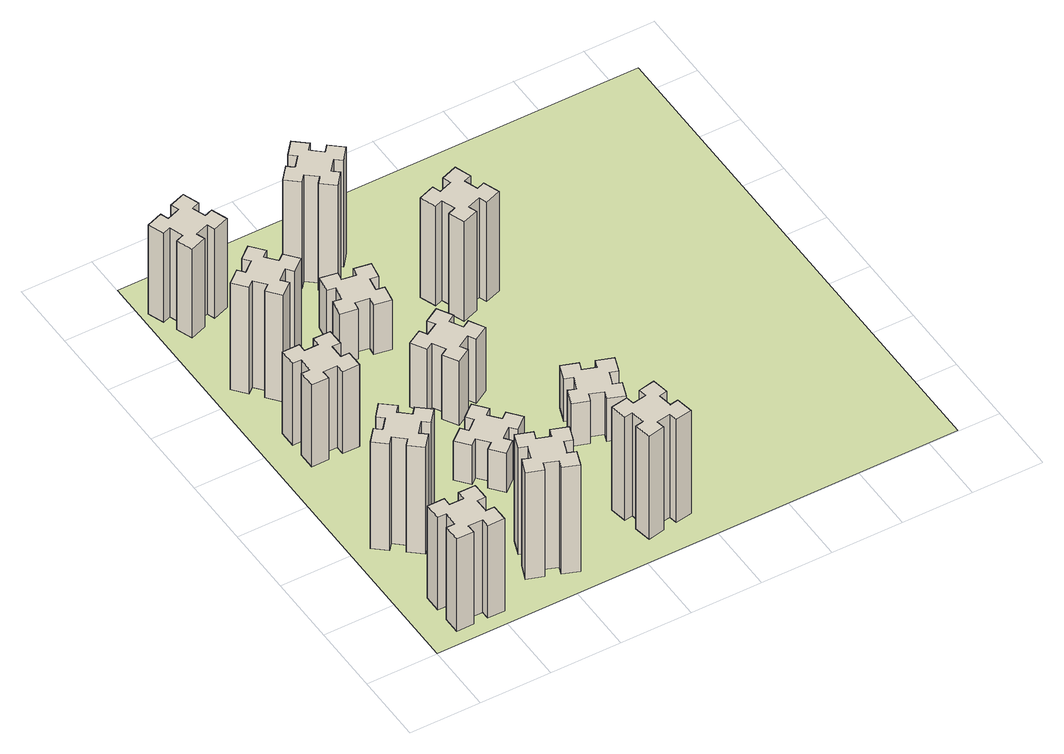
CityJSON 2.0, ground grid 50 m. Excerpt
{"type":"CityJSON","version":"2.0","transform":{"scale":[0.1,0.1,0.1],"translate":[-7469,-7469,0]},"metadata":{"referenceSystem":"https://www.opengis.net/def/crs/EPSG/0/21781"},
"CityObjects":{
"building1":{"type":"Building","attributes":{"class":"1000","function":"1000","usage":"1000","yearOfConstruction":2016,"roofType":"1000","measuredHeight":78,"storeysAboveGround":30,"storeysBelowGround":0},"geometry":[{"type":"Solid","lod":"1","boundaries":[[[[0,1,2,3,4,5,6,7,8,9,10,11,12,13,14,15,16,17,18,19]],[[17,16,20,21]],[[16,15,22,20]],[[15,14,23,22]],[[14,13,24,23]],[[13,12,25,24]],[[12,11,26,25]],[[11,10,27,26]],[[10,9,28,27]],[[9,8,29,28]],[[8,7,30,29]],[[7,6,31,30]],[[6,5,32,31]],[[5,4,33,32]],[[4,3,34,33]],[[3,2,35,34]],[[2,1,36,35]],[[1,0,37,36]],[[0,19,38,37]],[[19,18,39,38]],[[18,17,21,39]],[[24,25,26,27,28,29,30,31,32,33,34,35,36,37,38,39,21,20,22,23]]]]}]},
"building2":{"type":"Building","attributes":{"class":"1000","function":"1000","usage":"1000","yearOfConstruction":2016,"roofType":"1000","measuredHeight":90,"storeysAboveGround":30,"storeysBelowGround":0},"geometry":[{"type":"Solid","lod":"1","boundaries":[[[[40,41,42,43,44,45,46,47,48,49,50,51,52,53,54,55,56,57,58,59]],[[57,56,60,61]],[[56,55,62,60]],[[55,54,63,62]],[[54,53,64,63]],[[53,52,65,64]],[[52,51,66,65]],[[51,50,67,66]],[[50,49,68,67]],[[49,48,69,68]],[[48,47,70,69]],[[47,46,71,70]],[[46,45,72,71]],[[45,44,73,72]],[[44,43,74,73]],[[43,42,75,74]],[[42,41,76,75]],[[41,40,77,76]],[[40,59,78,77]],[[59,58,79,78]],[[58,57,61,79]],[[64,65,66,67,68,69,70,71,72,73,74,75,76,77,78,79,61,60,62,63]]]]}]},
"building3":{"type":"Building","attributes":{"class":"1000","function":"1000","usage":"1000","yearOfConstruction":2016,"roofType":"1000","measuredHeight":69,"storeysAboveGround":30,"storeysBelowGround":0},"geometry":[{"type":"Solid","lod":"1","boundaries":[[[[80,81,82,83,84,85,86,87,88,89,90,91,92,93,94,95,96,97,98,99]],[[97,96,100,101]],[[96,95,102,100]],[[95,94,103,102]],[[94,93,104,103]],[[93,92,105,104]],[[92,91,106,105]],[[91,90,107,106]],[[90,89,108,107]],[[89,88,109,108]],[[88,87,110,109]],[[87,86,111,110]],[[86,85,112,111]],[[85,84,113,112]],[[84,83,114,113]],[[83,82,115,114]],[[82,81,116,115]],[[81,80,117,116]],[[80,99,118,117]],[[99,98,119,118]],[[98,97,101,119]],[[104,105,106,107,108,109,110,111,112,113,114,115,116,117,118,119,101,100,102,103]]]]}]},
"building4":{"type":"Building","attributes":{"class":"1000","function":"1000","usage":"1000","yearOfConstruction":2016,"roofType":"1000","measuredHeight":90,"storeysAboveGround":30,"storeysBelowGround":0},"geometry":[{"type":"Solid","lod":"1","boundaries":[[[[120,121,122,123,124,125,126,127,128,129,130,131,132,133,134,135,136,137,138,139]],[[137,136,140,141]],[[136,135,142,140]],[[135,134,143,142]],[[134,133,144,143]],[[133,132,145,144]],[[132,131,146,145]],[[131,130,147,146]],[[130,129,148,147]],[[129,128,149,148]],[[128,127,150,149]],[[127,126,151,150]],[[126,125,152,151]],[[125,124,153,152]],[[124,123,154,153]],[[123,122,155,154]],[[122,121,156,155]],[[121,120,157,156]],[[120,139,158,157]],[[139,138,159,158]],[[138,137,141,159]],[[144,145,146,147,148,149,150,151,152,153,154,155,156,157,158,159,141,140,142,143]]]]}]},
"building5":{"type":"Building","attributes":{"class":"1000","function":"1000","usage":"1000","yearOfConstruction":2016,"roofType":"1000","measuredHeight":90,"storeysAboveGround":30,"storeysBelowGround":0},"geometry":[{"type":"Solid","lod":"1","boundaries":[[[[160,161,162,163,164,165,166,167,168,169,170,171,172,173,174,175,176,177,178,179]],[[177,176,180,181]],[[176,175,182,180]],[[175,174,183,182]],[[174,173,184,183]],[[173,172,185,184]],[[172,171,186,185]],[[171,170,187,186]],[[170,169,188,187]],[[169,168,189,188]],[[168,167,190,189]],[[167,166,191,190]],[[166,165,192,191]],[[165,164,193,192]],[[164,163,194,193]],[[163,162,195,194]],[[162,161,196,195]],[[161,160,197,196]],[[160,179,198,197]],[[179,178,199,198]],[[178,177,181,199]],[[184,185,186,187,188,189,190,191,192,193,194,195,196,197,198,199,181,180,182,183]]]]}]},
"building6":{"type":"Building","attributes":{"class":"1000","function":"1000","usage":"1000","yearOfConstruction":2016,"roofType":"1000","measuredHeight":75,"storeysAboveGround":30,"storeysBelowGround":0},"geometry":[{"type":"Solid","lod":"1","boundaries":[[[[200,201,202,203,204,205,206,207,208,209,210,211,212,213,214,215,216,217,218,219]],[[217,216,220,221]],[[216,215,222,220]],[[215,214,223,222]],[[214,213,224,223]],[[213,212,225,224]],[[212,211,226,225]],[[211,210,227,226]],[[210,209,228,227]],[[209,208,229,228]],[[208,207,230,229]],[[207,206,231,230]],[[206,205,232,231]],[[205,204,233,232]],[[204,203,234,233]],[[203,202,235,234]],[[202,201,236,235]],[[201,200,237,236]],[[200,219,238,237]],[[219,218,239,238]],[[218,217,221,239]],[[224,225,226,227,228,229,230,231,232,233,234,235,236,237,238,239,221,220,222,223]]]]}]},
"building7":{"type":"Building","attributes":{"class":"1000","function":"1000","usage":"1000","yearOfConstruction":2016,"roofType":"1000","measuredHeight":33,"storeysAboveGround":30,"storeysBelowGround":0},"geometry":[{"type":"Solid","lod":"1","boundaries":[[[[240,241,242,243,244,245,246,247,248,249,250,251,252,253,254,255,256,257,258,259]],[[257,256,260,261]],[[256,255,262,260]],[[255,254,263,262]],[[254,253,264,263]],[[253,252,265,264]],[[252,251,266,265]],[[251,250,267,266]],[[250,249,268,267]],[[249,248,269,268]],[[248,247,270,269]],[[247,246,271,270]],[[246,245,272,271]],[[245,244,273,272]],[[244,243,274,273]],[[243,242,275,274]],[[242,241,276,275]],[[241,240,277,276]],[[240,259,278,277]],[[259,258,279,278]],[[258,257,261,279]],[[264,265,266,267,268,269,270,271,272,273,274,275,276,277,278,279,261,260,262,263]]]]}]},
"building8":{"type":"Building","attributes":{"class":"1000","function":"1000","usage":"1000","yearOfConstruction":2016,"roofType":"1000","measuredHeight":54,"storeysAboveGround":30,"storeysBelowGround":0},"geometry":[{"type":"Solid","lod":"1","boundaries":[[[[280,281,282,283,284,285,286,287,288,289,290,291,292,293,294,295,296,297,298,299]],[[297,296,300,301]],[[296,295,302,300]],[[295,294,303,302]],[[294,293,304,303]],[[293,292,305,304]],[[292,291,306,305]],[[291,290,307,306]],[[290,289,308,307]],[[289,288,309,308]],[[288,287,310,309]],[[287,286,311,310]],[[286,285,312,311]],[[285,284,313,312]],[[284,283,314,313]],[[283,282,315,314]],[[282,281,316,315]],[[281,280,317,316]],[[280,299,318,317]],[[299,298,319,318]],[[298,297,301,319]],[[304,305,306,307,308,309,310,311,312,313,314,315,316,317,318,319,301,300,302,303]]]]}]},
"building9":{"type":"Building","attributes":{"class":"1000","function":"1000","usage":"1000","yearOfConstruction":2016,"roofType":"1000","measuredHeight":42,"storeysAboveGround":30,"storeysBelowGround":0},"geometry":[{"type":"Solid","lod":"1","boundaries":[[[[320,321,322,323,324,325,326,327,328,329,330,331,332,333,334,335,336,337,338,339]],[[337,336,340,341]],[[336,335,342,340]],[[335,334,343,342]],[[334,333,344,343]],[[333,332,345,344]],[[332,331,346,345]],[[331,330,347,346]],[[330,329,348,347]],[[329,328,349,348]],[[328,327,350,349]],[[327,326,351,350]],[[326,325,352,351]],[[325,324,353,352]],[[324,323,354,353]],[[323,322,355,354]],[[322,321,356,355]],[[321,320,357,356]],[[320,339,358,357]],[[339,338,359,358]],[[338,337,341,359]],[[344,345,346,347,348,349,350,351,352,353,354,355,356,357,358,359,341,340,342,343]]]]}]},
"building10":{"type":"Building","attributes":{"class":"1000","function":"1000","usage":"1000","yearOfConstruction":2016,"roofType":"1000","measuredHeight":87,"storeysAboveGround":30,"storeysBelowGround":0},"geometry":[{"type":"Solid","lod":"1","boundaries":[[[[360,361,362,363,364,365,366,367,368,369,370,371,372,373,374,375,376,377,378,379]],[[377,376,380,381]],[[376,375,382,380]],[[375,374,383,382]],[[374,373,384,383]],[[373,372,385,384]],[[372,371,386,385]],[[371,370,387,386]],[[370,369,388,387]],[[369,368,389,388]],[[368,367,390,389]],[[367,366,391,390]],[[366,365,392,391]],[[365,364,393,392]],[[364,363,394,393]],[[363,362,395,394]],[[362,361,396,395]],[[361,360,397,396]],[[360,379,398,397]],[[379,378,399,398]],[[378,377,381,399]],[[384,385,386,387,388,389,390,391,392,393,394,395,396,397,398,399,381,380,382,383]]]]}]},
"building11":{"type":"Building","attributes":{"class":"1000","function":"1000","usage":"1000","yearOfConstruction":2016,"roofType":"1000","measuredHeight":90,"storeysAboveGround":30,"storeysBelowGround":0},"geometry":[{"type":"Solid","lod":"1","boundaries":[[[[400,401,402,403,404,405,406,407,408,409,410,411,412,413,414,415,416,417,418,419]],[[417,416,420,421]],[[416,415,422,420]],[[415,414,423,422]],[[414,413,424,423]],[[413,412,425,424]],[[412,411,426,425]],[[411,410,427,426]],[[410,409,428,427]],[[409,408,429,428]],[[408,407,430,429]],[[407,406,431,430]],[[406,405,432,431]],[[405,404,433,432]],[[404,403,434,433]],[[403,402,435,434]],[[402,401,436,435]],[[401,400,437,436]],[[400,419,438,437]],[[419,418,439,438]],[[418,417,421,439]],[[424,425,426,427,428,429,430,431,432,433,434,435,436,437,438,439,421,420,422,423]]]]}]},
"building12":{"type":"Building","attributes":{"class":"1000","function":"1000","usage":"1000","yearOfConstruction":2016,"roofType":"1000","measuredHeight":36,"storeysAboveGround":30,"storeysBelowGround":0},"geometry":[{"type":"Solid","lod":"1","boundaries":[[[[440,441,442,443,444,445,446,447,448,449,450,451,452,453,454,455,456,457,458,459]],[[457,456,460,461]],[[456,455,462,460]],[[455,454,463,462]],[[454,453,464,463]],[[453,452,465,464]],[[452,451,466,465]],[[451,450,467,466]],[[450,449,468,467]],[[449,448,469,468]],[[448,447,470,469]],[[447,446,471,470]],[[446,445,472,471]],[[445,444,473,472]],[[444,443,474,473]],[[443,442,475,474]],[[442,441,476,475]],[[441,440,477,476]],[[440,459,478,477]],[[459,458,479,478]],[[458,457,461,479]],[[464,465,466,467,468,469,470,471,472,473,474,475,476,477,478,479,461,460,462,463]]]]}]},
"building13":{"type":"Building","attributes":{"class":"1000","function":"1000","usage":"1000","yearOfConstruction":2016,"roofType":"1000","measuredHeight":84,"storeysAboveGround":30,"storeysBelowGround":0},"geometry":[{"type":"Solid","lod":"1","boundaries":[[[[480,481,482,483,484,485,486,487,488,489,490,491,492,493,494,495,496,497,498,499]],[[497,496,500,501]],[[496,495,502,500]],[[495,494,503,502]],[[494,493,504,503]],[[493,492,505,504]],[[492,491,506,505]],[[491,490,507,506]],[[490,489,508,507]],[[489,488,509,508]],[[488,487,510,509]],[[487,486,511,510]],[[486,485,512,511]],[[485,484,513,512]],[[484,483,514,513]],[[483,482,515,514]],[[482,481,516,515]],[[481,480,517,516]],[[480,499,518,517]],[[499,498,519,518]],[[498,497,501,519]],[[504,505,506,507,508,509,510,511,512,513,514,515,516,517,518,519,501,500,502,503]]]]}]},
"landuse1":{"type":"LandUse","attributes":{"name":"plot1","function":"1010"},"geometry":[{"type":"MultiSurface","lod":"1","boundaries":[[[520,521,522,523]]]}]}
},
"vertices":[
[265,325,0],[265,225,0],[205,225,0],[205,105,0],[325,105,0],[325,165,0],[425,165,0],[425,105,0],[545,105,0],[545,225,0],[485,225,0],[485,325,0],[545,325,0],[545,445,0],[425,445,0],[425,385,0],[325,385,0],[325,445,0],[205,445,0],[205,325,0],[325,385,780],[325,445,780],[425,385,780],[425,445,780],[545,445,780],[545,325,780],[485,325,780],[485,225,780],[545,225,780],[545,105,780],[425,105,780],[425,165,780],[325,165,780],[325,105,780],[205,105,780],[205,225,780],[265,225,780],[265,325,780],[205,325,780],[205,445,780],
[484,1067,0],[408,1132,0],[446,1178,0],[354,1255,0],[277,1163,0],[323,1124,0],[259,1048,0],[213,1086,0],[136,994,0],[228,917,0],[266,963,0],[343,899,0],[304,853,0],[396,776,0],[473,868,0],[427,906,0],[492,983,0],[538,944,0],[615,1036,0],[523,1113,0],[492,983,900],[538,944,900],[427,906,900],[473,868,900],[396,776,900],[304,853,900],[343,899,900],[266,963,900],[228,917,900],[136,994,900],[213,1086,900],[259,1048,900],[323,1124,900],[277,1163,900],[354,1255,900],[446,1178,900],[408,1132,900],[484,1067,900],[523,1113,900],[615,1036,900],
[425,2065,0],[325,2065,0],[325,2125,0],[205,2125,0],[205,2005,0],[265,2005,0],[265,1905,0],[205,1905,0],[205,1785,0],[325,1785,0],[325,1845,0],[425,1845,0],[425,1785,0],[545,1785,0],[545,1905,0],[485,1905,0],[485,2005,0],[545,2005,0],[545,2125,0],[425,2125,0],[485,2005,690],[545,2005,690],[485,1905,690],[545,1905,690],[545,1785,690],[425,1785,690],[425,1845,690],[325,1845,690],[325,1785,690],[205,1785,690],[205,1905,690],[265,1905,690],[265,2005,690],[205,2005,690],[205,2125,690],[325,2125,690],[325,2065,690],[425,2065,690],[425,2125,690],[545,2125,690],
[929,460,0],[895,366,0],[839,387,0],[797,274,0],[910,233,0],[931,289,0],[1025,255,0],[1004,199,0],[1117,157,0],[1158,270,0],[1102,291,0],[1136,385,0],[1192,364,0],[1233,477,0],[1120,518,0],[1100,462,0],[1006,496,0],[1027,552,0],[914,593,0],[873,480,0],[1006,496,900],[1027,552,900],[1100,462,900],[1120,518,900],[1233,477,900],[1192,364,900],[1136,385,900],[1102,291,900],[1158,270,900],[1117,157,900],[1004,199,900],[1025,255,900],[931,289,900],[910,233,900],[797,274,900],[839,387,900],[895,366,900],[929,460,900],[873,480,900],[914,593,900],
[492,2628,0],[427,2704,0],[473,2743,0],[396,2835,0],[304,2758,0],[343,2712,0],[266,2647,0],[228,2693,0],[136,2616,0],[213,2524,0],[259,2563,0],[323,2486,0],[277,2448,0],[354,2356,0],[446,2433,0],[408,2479,0],[484,2543,0],[523,2497,0],[615,2574,0],[538,2666,0],[484,2543,900],[523,2497,900],[408,2479,900],[446,2433,900],[354,2356,900],[277,2448,900],[323,2486,900],[259,2563,900],[213,2524,900],[136,2616,900],[228,2693,900],[266,2647,900],[343,2712,900],[304,2758,900],[396,2835,900],[473,2743,900],[427,2704,900],[492,2628,900],[538,2666,900],[615,2574,900],
[155,3345,0],[189,3251,0],[133,3230,0],[174,3117,0],[287,3159,0],[266,3215,0],[360,3249,0],[380,3193,0],[493,3234,0],[452,3347,0],[396,3326,0],[362,3420,0],[418,3440,0],[377,3553,0],[264,3512,0],[285,3456,0],[191,3422,0],[170,3478,0],[57,3437,0],[99,3324,0],[191,3422,750],[170,3478,750],[285,3456,750],[264,3512,750],[377,3553,750],[418,3440,750],[362,3420,750],[396,3326,750],[452,3347,750],[493,3234,750],[380,3193,750],[360,3249,750],[266,3215,750],[287,3159,750],[174,3117,750],[133,3230,750],[189,3251,750],[155,3345,750],[99,3324,750],[57,3437,750],
[1083,1332,0],[1006,1267,0],[968,1313,0],[876,1236,0],[953,1144,0],[999,1183,0],[1063,1106,0],[1017,1068,0],[1094,976,0],[1186,1053,0],[1148,1099,0],[1224,1163,0],[1263,1117,0],[1355,1194,0],[1278,1286,0],[1232,1248,0],[1167,1324,0],[1213,1363,0],[1136,1455,0],[1044,1378,0],[1167,1324,330],[1213,1363,330],[1232,1248,330],[1278,1286,330],[1355,1194,330],[1263,1117,330],[1224,1163,330],[1148,1099,330],[1186,1053,330],[1094,976,330],[1017,1068,330],[1063,1106,330],[999,1183,330],[953,1144,330],[876,1236,330],[968,1313,330],[1006,1267,330],[1083,1332,330],[1044,1378,330],[1136,1455,330],
[1336,1867,0],[1286,1954,0],[1338,1984,0],[1278,2088,0],[1174,2028,0],[1204,1976,0],[1117,1926,0],[1087,1978,0],[983,1918,0],[1043,1814,0],[1095,1844,0],[1145,1757,0],[1093,1727,0],[1153,1623,0],[1257,1683,0],[1227,1735,0],[1314,1785,0],[1344,1733,0],[1448,1793,0],[1388,1897,0],[1314,1785,540],[1344,1733,540],[1227,1735,540],[1257,1683,540],[1153,1623,540],[1093,1727,540],[1145,1757,540],[1095,1844,540],[1043,1814,540],[983,1918,540],[1087,1978,540],[1117,1926,540],[1204,1976,540],[1174,2028,540],[1278,2088,540],[1338,1984,540],[1286,1954,540],[1336,1867,540],[1388,1897,540],[1448,1793,540],
[1115,2527,0],[1132,2625,0],[1191,2615,0],[1212,2733,0],[1094,2754,0],[1084,2695,0],[985,2712,0],[996,2771,0],[877,2792,0],[857,2674,0],[916,2664,0],[898,2565,0],[839,2576,0],[818,2457,0],[937,2437,0],[947,2496,0],[1045,2478,0],[1035,2419,0],[1153,2398,0],[1174,2517,0],[1045,2478,420],[1035,2419,420],[947,2496,420],[937,2437,420],[818,2457,420],[839,2576,420],[898,2565,420],[916,2664,420],[857,2674,420],[877,2792,420],[996,2771,420],[985,2712,420],[1084,2695,420],[1094,2754,420],[1212,2733,420],[1191,2615,420],[1132,2625,420],[1115,2527,420],[1174,2517,420],[1153,2398,420],
[1785,492,0],[1687,475,0],[1677,534,0],[1558,513,0],[1579,395,0],[1638,405,0],[1656,307,0],[1597,297,0],[1617,178,0],[1736,199,0],[1725,258,0],[1824,276,0],[1834,217,0],[1952,237,0],[1931,356,0],[1872,345,0],[1855,444,0],[1914,454,0],[1893,572,0],[1775,551,0],[1855,444,870],[1914,454,870],[1872,345,870],[1931,356,870],[1952,237,870],[1834,217,870],[1824,276,870],[1725,258,870],[1736,199,870],[1617,178,870],[1597,297,870],[1656,307,870],[1638,405,870],[1579,395,870],[1558,513,870],[1677,534,870],[1687,475,870],[1785,492,870],[1775,551,870],[1893,572,870],
[1006,3183,0],[1083,3119,0],[1044,3073,0],[1136,2996,0],[1213,3088,0],[1167,3126,0],[1232,3203,0],[1278,3164,0],[1355,3256,0],[1263,3333,0],[1224,3287,0],[1148,3352,0],[1186,3398,0],[1094,3475,0],[1017,3383,0],[1063,3344,0],[999,3268,0],[953,3306,0],[876,3214,0],[968,3137,0],[999,3268,900],[953,3306,900],[1063,3344,900],[1017,3383,900],[1094,3475,900],[1186,3398,900],[1148,3352,900],[1224,3287,900],[1263,3333,900],[1355,3256,900],[1278,3164,900],[1232,3203,900],[1167,3126,900],[1213,3088,900],[1136,2996,900],[1044,3073,900],[1083,3119,900],[1006,3183,900],[968,3137,900],[876,3214,900],
[1771,1129,0],[1865,1095,0],[1844,1039,0],[1957,997,0],[1998,1110,0],[1942,1131,0],[1976,1225,0],[2032,1204,0],[2073,1317,0],[1960,1358,0],[1940,1302,0],[1846,1336,0],[1867,1392,0],[1754,1433,0],[1713,1320,0],[1769,1300,0],[1735,1206,0],[1679,1227,0],[1637,1114,0],[1750,1073,0],[1735,1206,360],[1679,1227,360],[1769,1300,360],[1713,1320,360],[1754,1433,360],[1867,1392,360],[1846,1336,360],[1940,1302,360],[1960,1358,360],[2073,1317,360],[2032,1204,360],[1976,1225,360],[1942,1131,360],[1998,1110,360],[1957,997,360],[1844,1039,360],[1865,1095,360],[1771,1129,360],[1750,1073,360],[1637,1114,360],
[1876,2586,0],[1842,2680,0],[1898,2700,0],[1857,2813,0],[1744,2772,0],[1765,2716,0],[1671,2682,0],[1650,2738,0],[1537,2697,0],[1579,2584,0],[1635,2605,0],[1669,2511,0],[1613,2490,0],[1654,2377,0],[1767,2419,0],[1746,2475,0],[1840,2509,0],[1860,2453,0],[1973,2494,0],[1932,2607,0],[1840,2509,840],[1860,2453,840],[1746,2475,840],[1767,2419,840],[1654,2377,840],[1613,2490,840],[1669,2511,840],[1635,2605,840],[1579,2584,840],[1537,2697,840],[1650,2738,840],[1671,2682,840],[1765,2716,840],[1744,2772,840],[1857,2813,840],[1898,2700,840],[1842,2680,840],[1876,2586,840],[1932,2607,840],[1973,2494,840],
[5,3705,0],[3705,3705,0],[3705,5,0],[5,5,0]
]}
